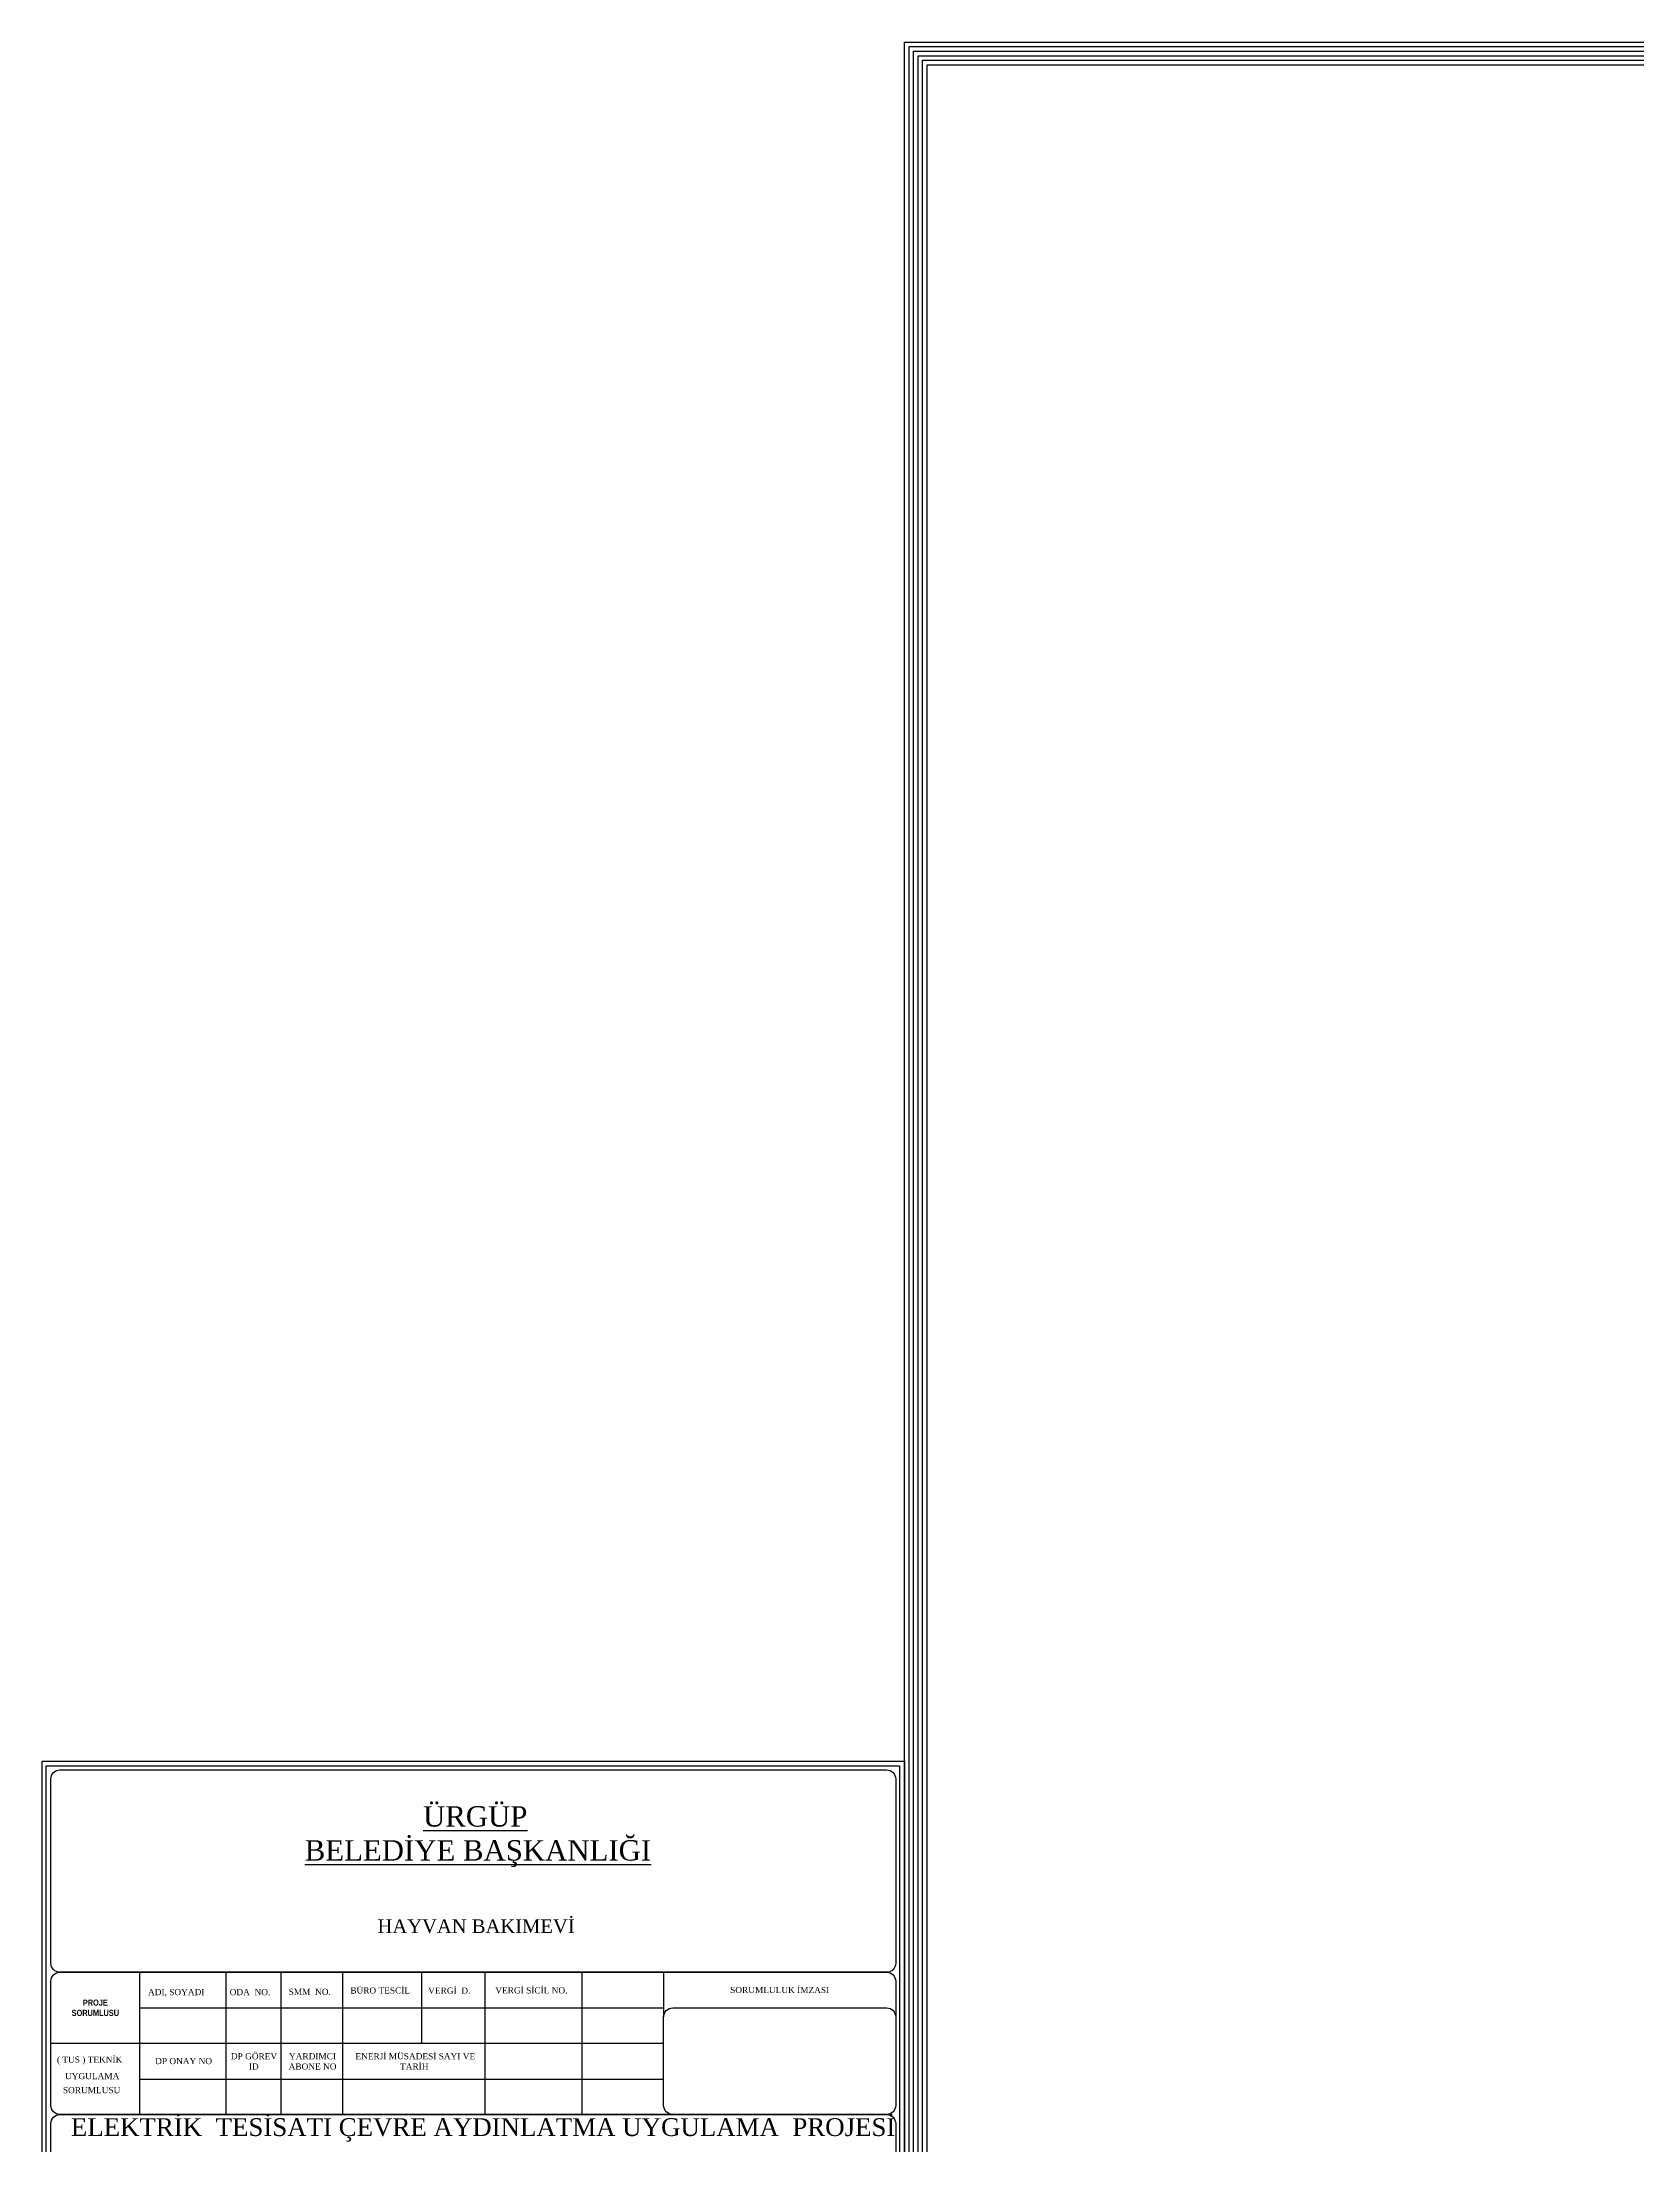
# Model space of a CAD drawing. Header units: millimetres. Extents: x 2046 to 14753, y 2361 to 29276.
# Drawn here: x 2046 to 3803, y 26958 to 29276 of the extents above; entities that cross this region are included whole.
import ezdxf

# ---------------------------------------------------------------- set-up
doc = ezdxf.new("R2010")
doc.units = ezdxf.units.MM
doc.layers.add('yazi', color=251, linetype='Continuous', lineweight=25)
doc.styles.add('Elektrik Yazı', font='times.ttf')

msp = doc.modelspace()

# ---------------------------------------------------------------- linework, layer by layer
at = {"layer": 'yazi'}
for p, q in [((2153.262, 27071.142), (2153.262, 27149.5)), ((2247.929, 27149.5), (2247.929, 26992.784)), ((2308.753, 27149.5), (2308.753, 26992.784)), ((2376.627, 27149.5), (2376.627, 26992.784)), ((2463.463, 27149.5), (2463.463, 27071.142)), ((2533.313, 27149.5), (2533.313, 26992.784)), ((2640.137, 27149.5), (2640.137, 26992.784)), ((2730.258, 27149.5), (2730.258, 27100.321)), ((2153.262, 27110.321), (2730.258, 27110.321)), ((2730.258, 27071.142), (2055.315, 27071.142)), ((2153.262, 26992.784), (2153.262, 27071.142)), ((2730.258, 27031.511), (2153.262, 27031.511))]:
    msp.add_line(p, q, dxfattribs=at)
for points in [[(2995.515, 26057.18), (2995.515, 29275.994), (11484.215, 29275.994), (11484.215, 26057.18)], [(3000.515, 26057.18), (3000.515, 29270.994), (11479.215, 29270.994), (11479.215, 11151.662)], [(3005.515, 8020.024), (3005.515, 29265.994), (11474.215, 29265.994), (11474.215, 26057.18)], [(3010.515, 26057.18), (3010.515, 29260.994), (11469.215, 29260.994), (11469.215, 11151.662)], [(3015.515, 8020.024), (3015.515, 29255.994), (11464.215, 29255.994), (11464.215, 26057.18)], [(3020.515, 26057.18), (3020.515, 29250.994), (11459.215, 29250.994), (11459.215, 11151.662)], [(2045.615, 26032.18), (2045.615, 27382.151), (2995.515, 27382.151), (2995.515, 26032.18), (2045.615, 26032.18)]]:
    msp.add_lwpolyline(points, dxfattribs=at)
at = {"layer": 'yazi', "lineweight": 30}
msp.add_lwpolyline([(2050.277, 27376.826), (2989.889, 27376.826), (2989.889, 26037.536), (2050.277, 26037.536)], close=True, dxfattribs=at)
for points in [[(2065.315, 27372.451), (2975.815, 27372.451, -0.41421356), (2985.815, 27362.451), (2985.815, 27159.5, -0.41421356), (2975.815, 27149.5), (2065.315, 27149.5, -0.41421356), (2055.315, 27159.5), (2055.315, 27362.451, -0.41421356)], [(2065.315, 27149.504), (2975.815, 27149.504, -0.41421356), (2985.815, 27139.504), (2985.815, 27002.784, -0.41421356), (2975.815, 26992.784), (2065.315, 26992.784, -0.41421356), (2055.315, 27002.784), (2055.315, 27139.504, -0.41421356)], [(2740.258, 27110.321), (2975.815, 27110.321, -0.41421356), (2985.815, 27100.321), (2985.815, 27002.784, -0.41421356), (2975.815, 26992.784), (2740.258, 26992.784, -0.41421356), (2730.258, 27002.784), (2730.258, 27100.321, -0.41421356)], [(2065.315, 26992.784), (2975.815, 26992.784, -0.41421356), (2985.815, 26982.784), (2985.815, 26926.668, -0.41421356), (2975.815, 26916.668), (2065.315, 26916.668, -0.41421356), (2055.315, 26926.668), (2055.315, 26982.784, -0.41421356)]]:
    msp.add_lwpolyline(points, format="xyb", close=True, dxfattribs=at)

# ---------------------------------------------------------------- texts
at = {"layer": 'yazi', "lineweight": 30, "style": 'Elektrik Yazı'}
for s, insert, char_height, width, attachment_point in [('\\pi313.41816;{\\L\\C240;\\c2367469;ÜRGÜP\\P\\pi183.13353;BELEDİYE BAŞKANLIĞI}', (2151.813, 27332.451), 22.45617, 737.88668, 1), ('\\pi263.28364;{\\C240;\\c2367469;HAYVAN BAKIMEVİ}', (2151.813, 27207.728), 15, 737.88668, 1), ('{\\fSwis721 LtCn BT|b1|i0|c162|p34;PROJE\\PSORUMLUSU}', (2104.289, 27110.323), 6.78978, 97.94742, 5), ('ADI, SOYADI', (2162.301, 27131.024), 6.78978, 94.49943, 1), ('ODA  NO.', (2252.255, 27131.005), 6.7898, 94.49943, 1), ('SMM  NO.', (2317.238, 27131.311), 6.7898, 94.49943, 1), ('BÜRO TESCİL', (2385.111, 27132.848), 6.78978, 94.49943, 1), ('VERGİ  D.', (2470.901, 27132.675), 6.7898, 94.49943, 1), ('VERGİ SİCİL NO.', (2544.851, 27132.939), 6.78978, 94.49943, 1), ('SORUMLULUK İMZASI', (2858.036, 27129.911), 6.78978, 255.55773, 5), ('( TUS ) TEKNİK', (2061.928, 27056.667), 6.78978, 94.49943, 1), ('\\pi16.89397;DP ONAY NO', (2153.262, 27055.035), 6.78978, 94.49943, 1), ('\\pi5.63223;DP GÖREV \\P\\pi25.43861;ID', (2247.929, 27060.393), 6.78978, 60.82447, 1), ('\\pi8.74842;YARDIMCI\\P\\pi8.39596;ABONE NO', (2308.782, 27060.393), 6.78978, 67.84498, 1), ('\\pi14.09007;ENERJİ MÜSADESİ SAYI VE \\P\\pi63.28293;TARİH', (2376.627, 27060.393), 6.78978, 156.68662, 1), ('UYGULAMA', (2070.858, 27038.502), 6.7898, 94.49943, 1), ('SORUMLUSU', (2068.56, 27023.054), 6.7898, 94.49943, 1), ('\\pi22.00109;ELEKTRİK  TESİSATI ÇEVRE AYDINLATMA UYGULAMA  PROJESİ      ', (2055.315, 26988.687), 19.58948, 930.50045, 1)]:
    msp.add_mtext(s, dxfattribs=dict(at, insert=insert, char_height=char_height, width=width, attachment_point=attachment_point))

doc.saveas('drawing.dxf')
